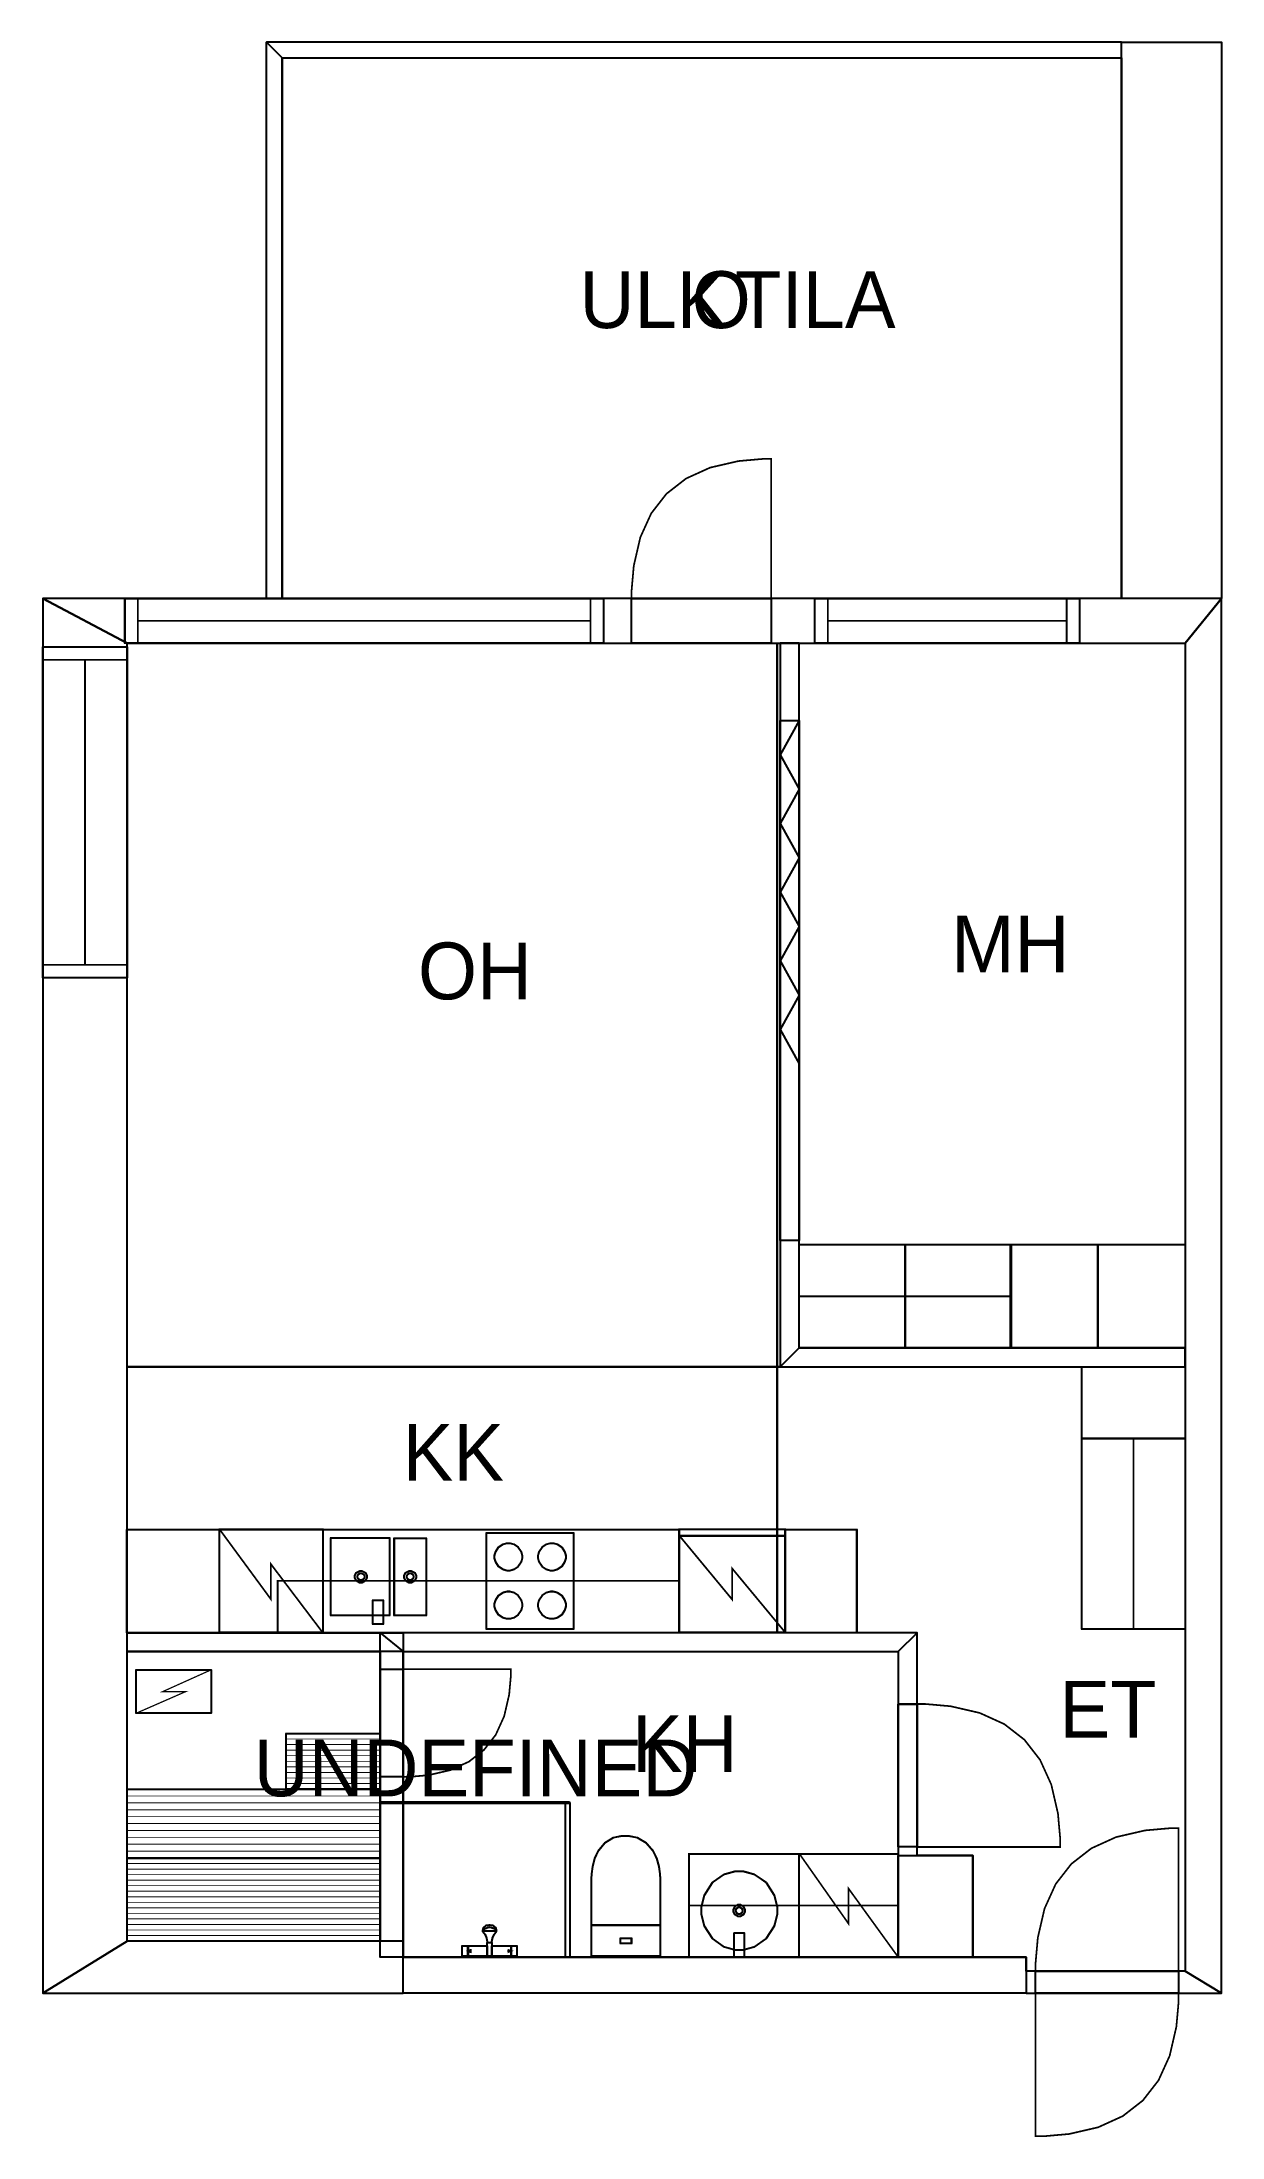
# Model space of a CAD drawing. Extents: x 0.9 to 8.1, y 0 to 12.7.
import ezdxf

# ---------------------------------------------------------------- set-up
doc = ezdxf.new("R2010")
doc.units = 0
doc.layers.get('0').update_dxf_attribs({"linetype": 'CONTINUOUS'})

msp = doc.modelspace()

# ---------------------------------------------------------------- linework, layer by layer
at = {"color": 0}
for points, const_width in [([(7.45503, 12.6686), (2.28603, 12.6686), (2.37978, 12.5748), (7.45503, 12.5748), (7.45503, 12.6686)], 0.00208), ([(2.37978, 12.5748), (2.37978, 9.3049), (2.28603, 9.3049), (2.28603, 12.6686), (2.37978, 12.5748)], 0.00208), ([(2.37978, 12.5748), (7.45503, 12.5748), (7.45503, 9.3049), (2.37978, 9.3049), (2.37978, 12.5748)], 0.00208), ([(7.45503, 12.6686), (8.05919, 12.6686), (8.05919, 9.3049), (7.45503, 9.3049), (7.45503, 12.6686)], 0.00208), ([(4.493, 9.3049), (4.493, 9.35439), (4.50613, 9.50265), (4.54568, 9.67404), (4.6116, 9.81907), (4.70389, 9.93772), (4.82254, 10.03), (4.96756, 10.0959), (5.13889, 10.1355), (5.28717, 10.1486), (5.33664, 10.1486), (5.33664, 9.3049), (4.493, 9.3049)], 0.01042), ([(1.44342, 9.03407), (7.84044, 9.03407), (8.05919, 9.3049), (0.933, 9.3049), (1.44342, 9.03407)], 0.00208), ([(1.44342, 1.18273), (1.44342, 9.03407), (0.933, 9.3049), (0.933, 0.86692), (1.44342, 1.18273)], 0.00208), ([(1.4299, 9.3049), (4.32281, 9.3049), (4.32281, 9.03407), (1.4299, 9.03407), (1.4299, 9.3049)], 0.01042), ([(1.4299, 9.3049), (4.32281, 9.3049), (4.32281, 9.03407), (1.4299, 9.03407), (1.4299, 9.3049)], 0.01042), ([(4.493, 9.3049), (5.33664, 9.3049), (5.33664, 9.03407), (4.493, 9.03407), (4.493, 9.3049)], 0.01042), ([(4.493, 9.3049), (5.33664, 9.3049), (5.33664, 9.03407), (4.493, 9.03407), (4.493, 9.3049)], 0.01042), ([(5.60092, 9.3049), (7.20122, 9.3049), (7.20122, 9.03407), (5.60092, 9.03407), (5.60092, 9.3049)], 0.01042), ([(5.60092, 9.3049), (7.20122, 9.3049), (7.20122, 9.03407), (5.60092, 9.03407), (5.60092, 9.3049)], 0.01042), ([(7.84044, 9.03407), (7.84044, 1.00076), (8.05919, 0.86692), (8.05919, 9.3049), (7.84044, 9.03407)], 0.00208), ([(0.933, 9.01172), (1.44342, 9.01172), (1.44342, 7.0095), (0.933, 7.0095), (0.933, 9.01172)], 0.01042), ([(0.933, 9.01172), (1.44342, 9.01172), (1.44342, 7.0095), (0.933, 7.0095), (0.933, 9.01172)], 0.01042), ([(5.39165, 9.03407), (5.39165, 4.65576), (5.50624, 4.77035), (5.50624, 9.03407), (5.39165, 9.03407)], 0.00208), ([(5.39165, 8.56565), (5.50624, 8.56565), (5.50624, 5.42036), (5.39165, 5.42036), (5.39165, 8.56565)], 0.01042), ([(5.50629, 5.3954), (6.14729, 5.3954), (6.14729, 4.7704), (5.50629, 4.7704), (5.50629, 5.3954)], 0.01042), ([(6.14735, 5.3954), (6.78836, 5.3954), (6.78836, 4.7704), (6.14735, 4.7704), (6.14735, 5.3954)], 0.01042), ([(6.78331, 5.3954), (7.31185, 5.3954), (7.31185, 4.7704), (6.78331, 4.7704), (6.78331, 5.3954)], 0.01042), ([(7.3119, 5.3954), (7.84044, 5.3954), (7.84044, 4.7704), (7.3119, 4.7704), (7.3119, 5.3954)], 0.01042), ([(5.39165, 4.65576), (7.84044, 4.65576), (7.84044, 4.77035), (5.50624, 4.77035), (5.39165, 4.65576)], 0.00208), ([(7.21544, 4.65582), (7.21544, 4.22358), (7.84044, 4.22358), (7.84044, 4.65582), (7.21544, 4.65582)], 0.01042), ([(7.21544, 4.22364), (7.21544, 3.0701), (7.84044, 3.0701), (7.84044, 4.22364), (7.21544, 4.22364)], 0.01042), ([(1.44151, 3.67318), (4.78049, 3.67318), (4.78049, 3.04818), (1.44151, 3.04818), (1.44151, 3.67318)], 0.01042), ([(2.00082, 3.67333), (2.62582, 3.67333), (2.62582, 3.04833), (2.00082, 3.04833), (2.00082, 3.67333)], 0.01042), ([(4.78049, 3.67497), (5.42156, 3.67497), (5.42156, 3.04997), (4.78049, 3.04997), (4.78049, 3.67497)], 0.01068), ([(4.78049, 3.67497), (5.42156, 3.67497), (5.42156, 3.63331), (4.78049, 3.63331), (4.78049, 3.67497)], 0.01068), ([(5.42156, 3.67318), (5.85374, 3.67318), (5.85374, 3.04818), (5.42156, 3.04818), (5.42156, 3.67318)], 0.01042), ([(2.67383, 3.6211), (3.02946, 3.6211), (3.02946, 3.15235), (2.67383, 3.15235), (2.67383, 3.6211)], 0.01042), ([(3.05826, 3.62007), (3.2506, 3.62007), (3.2506, 3.15132), (3.05826, 3.15132), (3.05826, 3.62007)], 0.01042), ([(3.61621, 3.65235), (4.141, 3.65235), (4.141, 3.06901), (3.61621, 3.06901), (3.61621, 3.65235)], 0.01042), ([(3.66461, 3.50651), (3.66461, 3.51465), (3.67111, 3.53896), (3.68896, 3.56543), (3.71544, 3.58333), (3.73981, 3.58985), (3.74794, 3.58985), (3.75603, 3.58985), (3.78033, 3.58333), (3.80686, 3.56543), (3.82471, 3.53896), (3.83128, 3.51465), (3.83128, 3.50651), (3.83128, 3.49843), (3.82471, 3.47412), (3.80686, 3.4476), (3.78033, 3.42974), (3.75603, 3.42318), (3.74794, 3.42318), (3.73981, 3.42318), (3.71544, 3.42974), (3.68896, 3.4476), (3.67111, 3.47412), (3.66461, 3.49843), (3.66461, 3.50651)], 0.01042), ([(3.928, 3.50651), (3.928, 3.51465), (3.93451, 3.53896), (3.95242, 3.56543), (3.97889, 3.58333), (4.00319, 3.58985), (4.01133, 3.58985), (4.01942, 3.58985), (4.04372, 3.58333), (4.07026, 3.56543), (4.08811, 3.53896), (4.09467, 3.51465), (4.09467, 3.50651), (4.09467, 3.49843), (4.08811, 3.47412), (4.07026, 3.4476), (4.04372, 3.42974), (4.01942, 3.42318), (4.01133, 3.42318), (4.00319, 3.42318), (3.97889, 3.42974), (3.95242, 3.4476), (3.93451, 3.47412), (3.928, 3.49843), (3.928, 3.50651)], 0.01042), ([(2.81999, 3.38672), (2.81999, 3.39318), (2.83062, 3.41254), (2.84999, 3.42318), (2.85644, 3.42318), (2.86285, 3.42318), (2.88222, 3.41254), (2.8929, 3.39318), (2.8929, 3.38672), (2.8929, 3.38032), (2.88222, 3.36094), (2.86285, 3.35026), (2.85644, 3.35026), (2.84999, 3.35026), (2.83062, 3.36094), (2.81999, 3.38032), (2.81999, 3.38672)], 0.00833), ([(3.11794, 3.38672), (3.11794, 3.39318), (3.12858, 3.41254), (3.14794, 3.42318), (3.1544, 3.42318), (3.16081, 3.42318), (3.18018, 3.41254), (3.19086, 3.39318), (3.19086, 3.38672), (3.19086, 3.38032), (3.18018, 3.36094), (3.16081, 3.35026), (3.1544, 3.35026), (3.14794, 3.35026), (3.12858, 3.36094), (3.11794, 3.38032), (3.11794, 3.38672)], 0.00833), ([(2.35308, 3.36182), (4.78049, 3.36182), (4.78049, 3.04932), (2.35308, 3.04932), (2.35308, 3.36182)], 0.01042), ([(2.83561, 3.38672), (2.83561, 3.3904), (2.84169, 3.40147), (2.85275, 3.40756), (2.85644, 3.40756), (2.86008, 3.40756), (2.87115, 3.40147), (2.87728, 3.3904), (2.87728, 3.38672), (2.87728, 3.38308), (2.87115, 3.37201), (2.86008, 3.36589), (2.85644, 3.36589), (2.85275, 3.36589), (2.84169, 3.37201), (2.83561, 3.38308), (2.83561, 3.38672)], 0.00833), ([(3.13357, 3.38672), (3.13357, 3.3904), (3.13965, 3.40147), (3.15072, 3.40756), (3.1544, 3.40756), (3.15804, 3.40756), (3.16911, 3.40147), (3.17524, 3.3904), (3.17524, 3.38672), (3.17524, 3.38308), (3.16911, 3.37201), (3.15804, 3.36589), (3.1544, 3.36589), (3.15072, 3.36589), (3.13965, 3.37201), (3.13357, 3.38308), (3.13357, 3.38672)], 0.00833), ([(3.66461, 3.21485), (3.66461, 3.22299), (3.67111, 3.24729), (3.68896, 3.27376), (3.71544, 3.29167), (3.73981, 3.29818), (3.74794, 3.29818), (3.75603, 3.29818), (3.78033, 3.29167), (3.80686, 3.27376), (3.82471, 3.24729), (3.83128, 3.22299), (3.83128, 3.21485), (3.83128, 3.20676), (3.82471, 3.18246), (3.80686, 3.15593), (3.78033, 3.13807), (3.75603, 3.13151), (3.74794, 3.13151), (3.73981, 3.13151), (3.71544, 3.13807), (3.68896, 3.15593), (3.67111, 3.18246), (3.66461, 3.20676), (3.66461, 3.21485)], 0.01042), ([(3.928, 3.21485), (3.928, 3.22299), (3.93451, 3.24729), (3.95242, 3.27376), (3.97889, 3.29167), (4.00319, 3.29818), (4.01133, 3.29818), (4.01942, 3.29818), (4.04372, 3.29167), (4.07026, 3.27376), (4.08811, 3.24729), (4.09467, 3.22299), (4.09467, 3.21485), (4.09467, 3.20676), (4.08811, 3.18246), (4.07026, 3.15593), (4.04372, 3.13807), (4.01942, 3.13151), (4.01133, 3.13151), (4.00319, 3.13151), (3.97889, 3.13807), (3.95242, 3.15593), (3.93451, 3.18246), (3.928, 3.20676), (3.928, 3.21485)], 0.01042), ([(2.9285, 3.24507), (2.991, 3.24507), (2.991, 3.09924), (2.9285, 3.09924), (2.9285, 3.24507)], 0.01042), ([(1.44342, 3.04818), (3.11219, 3.04818), (3.11219, 2.9336), (1.44342, 2.9336), (1.44342, 3.04818)], 0.00208), ([(6.2194, 3.04818), (2.97331, 3.04818), (3.11219, 2.9336), (6.10482, 2.9336), (6.2194, 3.04818)], 0.00208), ([(3.11219, 2.9336), (3.11219, 1.08567), (2.97331, 1.08567), (2.97331, 3.04818), (3.11219, 2.9336)], 0.00208), ([(6.2194, 1.70096), (6.2194, 3.04818), (6.10482, 2.9336), (6.10482, 1.70096), (6.2194, 1.70096)], 0.00208), ([(1.49681, 2.82374), (1.95122, 2.82374), (1.95122, 2.56044), (1.49681, 2.56044), (1.49681, 2.82374)], 0.00757), ([(2.97331, 2.82693), (3.11219, 2.82693), (3.11219, 2.17606), (2.97331, 2.17606), (2.97331, 2.82693)], 0.01042), ([(2.97331, 2.82693), (3.11219, 2.82693), (3.11219, 2.17606), (2.97331, 2.17606), (2.97331, 2.82693)], 0.01042), ([(3.11219, 2.17606), (3.15028, 2.17606), (3.26471, 2.18625), (3.39692, 2.21674), (3.50874, 2.26764), (3.60026, 2.33882), (3.67144, 2.43033), (3.72233, 2.54221), (3.75282, 2.67443), (3.76303, 2.78885), (3.76303, 2.82693), (3.11219, 2.82693), (3.11219, 2.17606)], 0.01042), ([(6.10482, 2.61669), (6.2194, 2.61669), (6.2194, 1.75201), (6.10482, 1.75201), (6.10482, 2.61669)], 0.01042), ([(6.10482, 2.61669), (6.2194, 2.61669), (6.2194, 1.75201), (6.10482, 1.75201), (6.10482, 2.61669)], 0.01042), ([(6.2194, 2.61669), (6.27001, 2.61669), (6.42204, 2.60319), (6.59771, 2.56267), (6.74631, 2.49511), (6.86794, 2.40056), (6.96251, 2.27892), (7.03006, 2.13026), (7.07058, 1.95464), (7.08415, 1.80263), (7.08415, 1.7519), (6.2194, 1.7519), (6.2194, 2.61669)], 0.01042), ([(2.40392, 2.43853), (2.97336, 2.43853), (2.97336, 2.10183), (2.40392, 2.10183), (2.40392, 2.43853)], 0.01042), ([(1.44347, 2.10183), (2.97076, 2.10183), (2.97076, 1.68517), (1.44347, 1.68517), (1.44347, 2.10183)], 0.01042), ([(4.0931, 2.01992), (4.11914, 2.01992), (4.11914, 1.08572), (4.0931, 1.08572), (4.0931, 2.01992)], 0.01042), ([(4.0931, 2.01992), (4.11914, 2.01992), (4.11914, 1.08572), (4.0931, 1.08572), (4.0931, 2.01992)], 0.01042), ([(4.25006, 1.5465), (4.25006, 1.5465), (4.24994, 1.55826), (4.25157, 1.58925), (4.25771, 1.63308), (4.27111, 1.68332), (4.29465, 1.73356), (4.33111, 1.7774), (4.38331, 1.80838), (4.43636, 1.8201), (4.45404, 1.8201), (4.47233, 1.8201), (4.52718, 1.80838), (4.58128, 1.7774), (4.61908, 1.73356), (4.6435, 1.68332), (4.6575, 1.63308), (4.6639, 1.58925), (4.66564, 1.55826), (4.66558, 1.5465), (4.66558, 1.5465), (4.66661, 1.27821), (4.25006, 1.27821), (4.25006, 1.5465)], 0.01042), ([(6.93544, 1.00076), (6.93544, 1.05149), (6.94894, 1.2035), (6.98947, 1.37912), (7.05701, 1.52778), (7.15158, 1.64942), (7.27322, 1.74397), (7.42182, 1.81153), (7.5975, 1.85206), (7.74951, 1.86556), (7.80018, 1.86556), (7.80018, 1.00076), (6.93544, 1.00076)], 0.01042), ([(1.44347, 1.68517), (2.97076, 1.68517), (2.97076, 1.18278), (1.44347, 1.18278), (1.44347, 1.68517)], 0.01042), ([(4.84006, 1.71072), (6.10476, 1.71072), (6.10476, 1.08572), (4.84006, 1.08572), (4.84006, 1.71072)], 0.01042), ([(5.50635, 1.71072), (6.10476, 1.71072), (6.10476, 1.08572), (5.50635, 1.08572), (5.50635, 1.71072)], 0.00997), ([(6.10482, 1.70096), (6.55647, 1.70096), (6.55647, 1.08567), (6.10482, 1.08567), (6.10482, 1.70096)], 0.00208), ([(4.91471, 1.36697), (4.91471, 1.39031), (4.93267, 1.46024), (4.98172, 1.5364), (5.05453, 1.58772), (5.12136, 1.60656), (5.14367, 1.60656), (5.1659, 1.60656), (5.23275, 1.58772), (5.3055, 1.5364), (5.35454, 1.46024), (5.37256, 1.39031), (5.37256, 1.36697), (5.37256, 1.3437), (5.35454, 1.27376), (5.3055, 1.19759), (5.23275, 1.14627), (5.1659, 1.12739), (5.14367, 1.12739), (5.12136, 1.12739), (5.05453, 1.14627), (4.98172, 1.19759), (4.93267, 1.27376), (4.91471, 1.3437), (4.91471, 1.36697)], 0.00995), ([(4.84006, 1.39822), (6.10476, 1.39822), (6.10476, 1.08572), (4.84006, 1.08572), (4.84006, 1.39822)], 0.01042), ([(5.10878, 1.36697), (5.10878, 1.37343), (5.11897, 1.39279), (5.13747, 1.40343), (5.14367, 1.40343), (5.14979, 1.40343), (5.16824, 1.39279), (5.1785, 1.37343), (5.1785, 1.36697), (5.1785, 1.36057), (5.16824, 1.3412), (5.14979, 1.33051), (5.14367, 1.33051), (5.13747, 1.33051), (5.11897, 1.3412), (5.10878, 1.36057), (5.10878, 1.36697)], 0.00995), ([(4.25006, 1.27821), (4.66661, 1.27821), (4.66661, 1.09093), (4.25006, 1.09093), (4.25006, 1.27821)], 0.01042), ([(5.12375, 1.36697), (5.12375, 1.37066), (5.12956, 1.38173), (5.14014, 1.3878), (5.14367, 1.3878), (5.14714, 1.3878), (5.15767, 1.38173), (5.16351, 1.37066), (5.16351, 1.36697), (5.16351, 1.36334), (5.15767, 1.35227), (5.14714, 1.34614), (5.14367, 1.34614), (5.14014, 1.34614), (5.12956, 1.35227), (5.12375, 1.36334), (5.12375, 1.36697)], 0.00995), ([(3.11219, 1.18273), (1.44342, 1.18273), (0.933, 0.86692), (3.11219, 0.86692), (3.11219, 1.18273)], 0.00208), ([(3.46929, 1.15446), (3.50472, 1.15446), (3.50472, 1.09093), (3.46929, 1.09093), (3.46929, 1.15446)], 0.01042), ([(3.50369, 1.15446), (3.62033, 1.15446), (3.62033, 1.09093), (3.50369, 1.09093), (3.50369, 1.15446)], 0.01042), ([(3.64849, 1.09093), (3.62033, 1.09093), (3.62033, 1.17426), (3.62733, 1.17426), (3.64318, 1.17426), (3.64849, 1.17426), (3.64849, 1.15343), (3.64849, 1.10655), (3.64849, 1.09093)], 0.01042), ([(3.64849, 1.15446), (3.76514, 1.15446), (3.76514, 1.09093), (3.64849, 1.09093), (3.64849, 1.15446)], 0.01042), ([(3.76514, 1.15446), (3.79844, 1.15446), (3.79844, 1.09093), (3.76514, 1.09093), (3.76514, 1.15446)], 0.01042), ([(4.42524, 1.20036), (4.49143, 1.20036), (4.49143, 1.16878), (4.42524, 1.16878), (4.42524, 1.20036)], 0.01042), ([(5.11376, 1.23155), (5.1735, 1.23155), (5.1735, 1.08572), (5.11376, 1.08572), (5.11376, 1.23155)], 0.00995), ([(3.11219, 1.08567), (6.87831, 1.08567), (6.87831, 0.86692), (3.11219, 0.86692), (3.11219, 1.08567)], 0.00208), ([(3.50472, 1.12321), (3.50792, 1.12202), (3.51758, 1.11816), (3.52035, 1.11697), (3.52035, 1.11697), (3.52035, 1.11843), (3.52035, 1.12272), (3.52035, 1.12701), (3.52035, 1.12842), (3.52035, 1.12842), (3.51796, 1.12777), (3.50797, 1.1244), (3.50472, 1.12321)], 0.01042), ([(3.76514, 1.12321), (3.76188, 1.12202), (3.75222, 1.11816), (3.74951, 1.11697), (3.74951, 1.11697), (3.74951, 1.11843), (3.74951, 1.12272), (3.74951, 1.12701), (3.74951, 1.12842), (3.74951, 1.12842), (3.75185, 1.12777), (3.76183, 1.1244), (3.76514, 1.12321)], 0.01042), ([(7.84044, 1.00076), (6.87831, 1.00076), (6.87831, 0.86692), (8.05919, 0.86692), (7.84044, 1.00076)], 0.00208), ([(6.93544, 1.00076), (7.80013, 1.00076), (7.80013, 0.86692), (6.93544, 0.86692), (6.93544, 1.00076)], 0.01042), ([(6.93544, 1.00076), (7.80013, 1.00076), (7.80013, 0.86692), (6.93544, 0.86692), (6.93544, 1.00076)], 0.01042), ([(7.80013, 0.86692), (7.80013, 0.81624), (7.78657, 0.66422), (7.74604, 0.48861), (7.6785, 0.33995), (7.58388, 0.21832), (7.46229, 0.12375), (7.31364, 0.05621), (7.13797, 0.01568), (6.98594, 0.00212), (6.93533, 0.00212), (6.93533, 0.86692), (7.80013, 0.86692)], 0.01042)]:
    msp.add_lwpolyline(points, close=True, dxfattribs=dict(at, const_width=const_width))
at = {"color": 7}
for points in [[(7.45503, 12.6686), (2.28603, 12.6686), (2.37978, 12.5748), (7.45503, 12.5748), (7.45503, 12.6686)], [(2.37978, 12.5748), (2.37978, 9.3049), (2.28603, 9.3049), (2.28603, 12.6686), (2.37978, 12.5748)], [(2.37978, 12.5748), (7.45503, 12.5748), (7.45503, 9.3049), (2.37978, 9.3049), (2.37978, 12.5748)], [(1.4299, 9.3049), (4.32281, 9.3049), (4.32281, 9.03407), (1.4299, 9.03407), (1.4299, 9.3049)], [(1.4299, 9.3049), (4.32281, 9.3049), (4.32281, 9.03407), (1.4299, 9.03407), (1.4299, 9.3049)], [(4.493, 9.3049), (5.33664, 9.3049), (5.33664, 9.03407), (4.493, 9.03407), (4.493, 9.3049)], [(4.493, 9.3049), (5.33664, 9.3049), (5.33664, 9.03407), (4.493, 9.03407), (4.493, 9.3049)], [(5.60092, 9.3049), (7.20122, 9.3049), (7.20122, 9.03407), (5.60092, 9.03407), (5.60092, 9.3049)], [(5.60092, 9.3049), (7.20122, 9.3049), (7.20122, 9.03407), (5.60092, 9.03407), (5.60092, 9.3049)], [(0.933, 9.01172), (1.44342, 9.01172), (1.44342, 7.0095), (0.933, 7.0095), (0.933, 9.01172)], [(0.933, 9.01172), (1.44342, 9.01172), (1.44342, 7.0095), (0.933, 7.0095), (0.933, 9.01172)], [(1.44342, 9.03407), (5.37261, 9.03407), (5.37261, 4.65576), (1.44342, 4.65576), (1.44342, 9.03407)], [(7.84044, 4.77035), (5.50624, 4.77035), (5.50624, 9.03407), (5.39165, 9.03407), (5.39165, 4.65576), (5.37261, 4.65576), (5.37261, 9.03407), (7.84044, 9.03407), (7.84044, 4.77035)], [(5.39165, 8.56565), (5.50624, 8.56565), (5.50624, 5.42036), (5.39165, 5.42036), (5.39165, 8.56565)], [(5.39165, 8.56565), (5.50624, 8.56565), (5.50624, 5.42036), (5.39165, 5.42036), (5.39165, 8.56565)], [(5.50624, 8.56565), (5.39165, 8.35807), (5.50624, 8.15044), (5.39165, 7.94288), (5.50624, 7.73525), (5.39165, 7.52761), (5.50624, 7.32015), (5.39165, 7.11253), (5.50624, 6.90494), (5.39165, 6.69732), (5.50624, 6.48975)], [(5.50629, 5.3954), (6.14729, 5.3954), (6.14729, 4.7704), (5.50629, 4.7704), (5.50629, 5.3954)], [(6.14735, 5.3954), (6.78836, 5.3954), (6.78836, 4.7704), (6.14735, 4.7704), (6.14735, 5.3954)], [(6.78331, 5.3954), (7.31185, 5.3954), (7.31185, 4.7704), (6.78331, 4.7704), (6.78331, 5.3954)], [(7.3119, 5.3954), (7.84044, 5.3954), (7.84044, 4.7704), (7.3119, 4.7704), (7.3119, 5.3954)], [(1.44342, 4.65576), (5.37261, 4.65576), (5.37261, 3.04818), (1.44342, 3.04818), (1.44342, 4.65576)], [(7.84044, 4.65576), (7.84044, 1.00076), (6.87831, 1.00076), (6.87831, 1.08567), (6.55647, 1.08567), (6.55647, 1.70096), (6.2194, 1.70096), (6.2194, 3.04818), (5.37261, 3.04818), (5.37261, 4.65576), (7.84044, 4.65576)], [(7.21544, 4.65582), (7.84044, 4.65582), (7.84044, 4.22358), (7.21544, 4.22358), (7.21544, 4.65582)], [(7.21544, 4.22364), (7.84044, 4.22364), (7.84044, 3.0701), (7.21544, 3.0701), (7.21544, 4.22364)], [(1.44151, 3.67318), (4.78049, 3.67318), (4.78049, 3.04818), (1.44151, 3.04818), (1.44151, 3.67318)], [(2.00082, 3.67333), (2.62582, 3.67333), (2.62582, 3.04833), (2.00082, 3.04833), (2.00082, 3.67333)], [(2.67383, 3.6211), (3.02946, 3.6211), (3.02946, 3.15235), (2.67383, 3.15235), (2.67383, 3.6211)], [(3.05826, 3.62007), (3.2506, 3.62007), (3.2506, 3.15132), (3.05826, 3.15132), (3.05826, 3.62007)], [(3.61621, 3.65235), (4.141, 3.65235), (4.141, 3.06901), (3.61621, 3.06901), (3.61621, 3.65235)], [(3.66461, 3.50651), (3.66461, 3.51465), (3.67111, 3.53896), (3.68896, 3.56543), (3.71544, 3.58333), (3.73981, 3.58985), (3.74794, 3.58985), (3.75603, 3.58985), (3.78033, 3.58333), (3.80686, 3.56543), (3.82471, 3.53896), (3.83128, 3.51465), (3.83128, 3.50651), (3.83128, 3.49843), (3.82471, 3.47412), (3.80686, 3.4476), (3.78033, 3.42974), (3.75603, 3.42318), (3.74794, 3.42318), (3.73981, 3.42318), (3.71544, 3.42974), (3.68896, 3.4476), (3.67111, 3.47412), (3.66461, 3.49843), (3.66461, 3.50651)], [(3.928, 3.50651), (3.928, 3.51465), (3.93451, 3.53896), (3.95242, 3.56543), (3.97889, 3.58333), (4.00319, 3.58985), (4.01133, 3.58985), (4.01942, 3.58985), (4.04372, 3.58333), (4.07026, 3.56543), (4.08811, 3.53896), (4.09467, 3.51465), (4.09467, 3.50651), (4.09467, 3.49843), (4.08811, 3.47412), (4.07026, 3.4476), (4.04372, 3.42974), (4.01942, 3.42318), (4.01133, 3.42318), (4.00319, 3.42318), (3.97889, 3.42974), (3.95242, 3.4476), (3.93451, 3.47412), (3.928, 3.49843), (3.928, 3.50651)], [(4.78049, 3.67497), (5.42156, 3.67497), (5.42156, 3.04997), (4.78049, 3.04997), (4.78049, 3.67497)], [(4.78049, 3.67497), (5.42156, 3.67497), (5.42156, 3.63331), (4.78049, 3.63331), (4.78049, 3.67497)], [(5.42156, 3.67318), (5.85374, 3.67318), (5.85374, 3.04818), (5.42156, 3.04818), (5.42156, 3.67318)], [(2.81999, 3.38672), (2.81999, 3.39318), (2.83062, 3.41254), (2.84999, 3.42318), (2.85644, 3.42318), (2.86285, 3.42318), (2.88222, 3.41254), (2.8929, 3.39318), (2.8929, 3.38672), (2.8929, 3.38032), (2.88222, 3.36094), (2.86285, 3.35026), (2.85644, 3.35026), (2.84999, 3.35026), (2.83062, 3.36094), (2.81999, 3.38032), (2.81999, 3.38672)], [(3.11794, 3.38672), (3.11794, 3.39318), (3.12858, 3.41254), (3.14794, 3.42318), (3.1544, 3.42318), (3.16081, 3.42318), (3.18018, 3.41254), (3.19086, 3.39318), (3.19086, 3.38672), (3.19086, 3.38032), (3.18018, 3.36094), (3.16081, 3.35026), (3.1544, 3.35026), (3.14794, 3.35026), (3.12858, 3.36094), (3.11794, 3.38032), (3.11794, 3.38672)], [(2.83561, 3.38672), (2.83561, 3.3904), (2.84169, 3.40147), (2.85275, 3.40756), (2.85644, 3.40756), (2.86008, 3.40756), (2.87115, 3.40147), (2.87728, 3.3904), (2.87728, 3.38672), (2.87728, 3.38308), (2.87115, 3.37201), (2.86008, 3.36589), (2.85644, 3.36589), (2.85275, 3.36589), (2.84169, 3.37201), (2.83561, 3.38308), (2.83561, 3.38672)], [(3.13357, 3.38672), (3.13357, 3.3904), (3.13965, 3.40147), (3.15072, 3.40756), (3.1544, 3.40756), (3.15804, 3.40756), (3.16911, 3.40147), (3.17524, 3.3904), (3.17524, 3.38672), (3.17524, 3.38308), (3.16911, 3.37201), (3.15804, 3.36589), (3.1544, 3.36589), (3.15072, 3.36589), (3.13965, 3.37201), (3.13357, 3.38308), (3.13357, 3.38672)], [(3.66461, 3.21485), (3.66461, 3.22299), (3.67111, 3.24729), (3.68896, 3.27376), (3.71544, 3.29167), (3.73981, 3.29818), (3.74794, 3.29818), (3.75603, 3.29818), (3.78033, 3.29167), (3.80686, 3.27376), (3.82471, 3.24729), (3.83128, 3.22299), (3.83128, 3.21485), (3.83128, 3.20676), (3.82471, 3.18246), (3.80686, 3.15593), (3.78033, 3.13807), (3.75603, 3.13151), (3.74794, 3.13151), (3.73981, 3.13151), (3.71544, 3.13807), (3.68896, 3.15593), (3.67111, 3.18246), (3.66461, 3.20676), (3.66461, 3.21485)], [(3.928, 3.21485), (3.928, 3.22299), (3.93451, 3.24729), (3.95242, 3.27376), (3.97889, 3.29167), (4.00319, 3.29818), (4.01133, 3.29818), (4.01942, 3.29818), (4.04372, 3.29167), (4.07026, 3.27376), (4.08811, 3.24729), (4.09467, 3.22299), (4.09467, 3.21485), (4.09467, 3.20676), (4.08811, 3.18246), (4.07026, 3.15593), (4.04372, 3.13807), (4.01942, 3.13151), (4.01133, 3.13151), (4.00319, 3.13151), (3.97889, 3.13807), (3.95242, 3.15593), (3.93451, 3.18246), (3.928, 3.20676), (3.928, 3.21485)], [(2.9285, 3.24507), (2.991, 3.24507), (2.991, 3.09924), (2.9285, 3.09924), (2.9285, 3.24507)], [(1.44342, 2.9336), (2.97331, 2.9336), (2.97331, 1.18273), (1.44342, 1.18273), (1.44342, 2.9336)], [(3.11219, 2.9336), (6.10482, 2.9336), (6.10482, 1.08567), (3.11219, 1.08567), (3.11219, 2.9336)], [(1.49681, 2.82374), (1.95122, 2.82374), (1.95122, 2.56044), (1.49681, 2.56044), (1.49681, 2.82374)], [(2.97331, 2.82693), (3.11219, 2.82693), (3.11219, 2.17606), (2.97331, 2.17606), (2.97331, 2.82693)], [(2.97331, 2.82693), (3.11219, 2.82693), (3.11219, 2.17606), (2.97331, 2.17606), (2.97331, 2.82693)], [(6.10482, 2.61669), (6.2194, 2.61669), (6.2194, 1.75201), (6.10482, 1.75201), (6.10482, 2.61669)], [(6.10482, 2.61669), (6.2194, 2.61669), (6.2194, 1.75201), (6.10482, 1.75201), (6.10482, 2.61669)], [(2.40392, 2.43853), (2.97336, 2.43853), (2.97336, 2.10183), (2.40392, 2.10183), (2.40392, 2.43853)], [(1.44347, 2.10183), (2.97076, 2.10183), (2.97076, 1.68517), (1.44347, 1.68517), (1.44347, 2.10183)], [(4.0931, 2.01992), (4.11914, 2.01992), (4.11914, 1.08572), (4.0931, 1.08572), (4.0931, 2.01992)], [(4.0931, 2.01992), (4.11914, 2.01992), (4.11914, 1.08572), (4.0931, 1.08572), (4.0931, 2.01992)], [(4.25006, 1.5465), (4.25006, 1.5465), (4.24994, 1.55826), (4.25157, 1.58925), (4.25771, 1.63308), (4.27111, 1.68332), (4.29465, 1.73356), (4.33111, 1.7774), (4.38331, 1.80838), (4.43636, 1.8201), (4.45404, 1.8201), (4.47233, 1.8201), (4.52718, 1.80838), (4.58128, 1.7774), (4.61908, 1.73356), (4.6435, 1.68332), (4.6575, 1.63308), (4.6639, 1.58925), (4.66564, 1.55826), (4.66558, 1.5465), (4.66558, 1.5465), (4.66661, 1.27821), (4.25006, 1.27821), (4.25006, 1.5465)], [(1.44347, 1.68517), (2.97076, 1.68517), (2.97076, 1.18278), (1.44347, 1.18278), (1.44347, 1.68517)], [(4.84006, 1.71072), (6.10476, 1.71072), (6.10476, 1.08572), (4.84006, 1.08572), (4.84006, 1.71072)], [(5.50635, 1.71072), (6.10476, 1.71072), (6.10476, 1.08572), (5.50635, 1.08572), (5.50635, 1.71072)], [(4.91471, 1.36697), (4.91471, 1.39031), (4.93267, 1.46024), (4.98172, 1.5364), (5.05453, 1.58772), (5.12136, 1.60656), (5.14367, 1.60656), (5.1659, 1.60656), (5.23275, 1.58772), (5.3055, 1.5364), (5.35454, 1.46024), (5.37256, 1.39031), (5.37256, 1.36697), (5.37256, 1.3437), (5.35454, 1.27376), (5.3055, 1.19759), (5.23275, 1.14627), (5.1659, 1.12739), (5.14367, 1.12739), (5.12136, 1.12739), (5.05453, 1.14627), (4.98172, 1.19759), (4.93267, 1.27376), (4.91471, 1.3437), (4.91471, 1.36697)], [(5.10878, 1.36697), (5.10878, 1.37343), (5.11897, 1.39279), (5.13747, 1.40343), (5.14367, 1.40343), (5.14979, 1.40343), (5.16824, 1.39279), (5.1785, 1.37343), (5.1785, 1.36697), (5.1785, 1.36057), (5.16824, 1.3412), (5.14979, 1.33051), (5.14367, 1.33051), (5.13747, 1.33051), (5.11897, 1.3412), (5.10878, 1.36057), (5.10878, 1.36697)], [(3.64849, 1.17426), (3.64849, 1.18061), (3.65207, 1.19954), (3.662, 1.22195), (3.66515, 1.22635), (3.66618, 1.22792), (3.67632, 1.24251), (3.6766, 1.24403), (3.67708, 1.24691), (3.6729, 1.26346), (3.65625, 1.27631), (3.65056, 1.27734), (3.64925, 1.27762), (3.63769, 1.27843), (3.6339, 1.27843), (3.63493, 1.27843), (3.63075, 1.27843), (3.61957, 1.27762), (3.61828, 1.27734), (3.61253, 1.27631), (3.59581, 1.26346), (3.59169, 1.24691), (3.59224, 1.24403), (3.59244, 1.24251), (3.6026, 1.22792), (3.60368, 1.22635), (3.60678, 1.22195), (3.61664, 1.19954), (3.62033, 1.18061), (3.62033, 1.17426)], [(4.25006, 1.27821), (4.66661, 1.27821), (4.66661, 1.09093), (4.25006, 1.09093), (4.25006, 1.27821)], [(5.12375, 1.36697), (5.12375, 1.37066), (5.12956, 1.38173), (5.14014, 1.3878), (5.14367, 1.3878), (5.14714, 1.3878), (5.15767, 1.38173), (5.16351, 1.37066), (5.16351, 1.36697), (5.16351, 1.36334), (5.15767, 1.35227), (5.14714, 1.34614), (5.14367, 1.34614), (5.14014, 1.34614), (5.12956, 1.35227), (5.12375, 1.36334), (5.12375, 1.36697)], [(3.46929, 1.15446), (3.50472, 1.15446), (3.50472, 1.09093), (3.46929, 1.09093), (3.46929, 1.15446)], [(3.50369, 1.15446), (3.62033, 1.15446), (3.62033, 1.09093), (3.50369, 1.09093), (3.50369, 1.15446)], [(3.6766, 1.24506), (3.67632, 1.24561), (3.6645, 1.25581), (3.64074, 1.26487), (3.63286, 1.26487), (3.62657, 1.26465), (3.60389, 1.25537), (3.59272, 1.24561), (3.59224, 1.24506)], [(3.64849, 1.09093), (3.62033, 1.09093), (3.62033, 1.17426), (3.62733, 1.17426), (3.64318, 1.17426), (3.64849, 1.17426), (3.64849, 1.15343), (3.64849, 1.10655), (3.64849, 1.09093)], [(3.64849, 1.15446), (3.76514, 1.15446), (3.76514, 1.09093), (3.64849, 1.09093), (3.64849, 1.15446)], [(3.76514, 1.15446), (3.79844, 1.15446), (3.79844, 1.09093), (3.76514, 1.09093), (3.76514, 1.15446)], [(4.42524, 1.20036), (4.49143, 1.20036), (4.49143, 1.16878), (4.42524, 1.16878), (4.42524, 1.20036)], [(5.11376, 1.23155), (5.1735, 1.23155), (5.1735, 1.08572), (5.11376, 1.08572), (5.11376, 1.23155)], [(3.50472, 1.12321), (3.50792, 1.12202), (3.51758, 1.11816), (3.52035, 1.11697), (3.52035, 1.11697), (3.52035, 1.11843), (3.52035, 1.12272), (3.52035, 1.12701), (3.52035, 1.12842), (3.52035, 1.12842), (3.51796, 1.12777), (3.50797, 1.1244), (3.50472, 1.12321)], [(3.76514, 1.12321), (3.76188, 1.12202), (3.75222, 1.11816), (3.74951, 1.11697), (3.74951, 1.11697), (3.74951, 1.11843), (3.74951, 1.12272), (3.74951, 1.12701), (3.74951, 1.12842), (3.74951, 1.12842), (3.75185, 1.12777), (3.76183, 1.1244), (3.76514, 1.12321)], [(6.93544, 1.00076), (7.80013, 1.00076), (7.80013, 0.86692), (6.93544, 0.86692), (6.93544, 1.00076)], [(6.93544, 1.00076), (7.80013, 1.00076), (7.80013, 0.86692), (6.93544, 0.86692), (6.93544, 1.00076)]]:
    msp.add_lwpolyline(points, close=True, dxfattribs=at)
at = {"color": 0}
for points in [[(7.45503, 12.6686), (8.05919, 12.6686), (8.05919, 9.3049), (7.45503, 9.3049), (7.45503, 12.6686)], [(1.44342, 9.03407), (7.84044, 9.03407), (8.05919, 9.3049), (0.933, 9.3049), (1.44342, 9.03407)], [(1.44342, 1.18273), (1.44342, 9.03407), (0.933, 9.3049), (0.933, 0.86692), (1.44342, 1.18273)], [(7.84044, 9.03407), (7.84044, 1.00076), (8.05919, 0.86692), (8.05919, 9.3049), (7.84044, 9.03407)], [(5.39165, 9.03407), (5.39165, 4.65576), (5.50624, 4.77035), (5.50624, 9.03407), (5.39165, 9.03407)], [(5.39165, 4.65576), (7.84044, 4.65576), (7.84044, 4.77035), (5.50624, 4.77035), (5.39165, 4.65576)], [(1.44342, 3.04818), (3.11219, 3.04818), (3.11219, 2.9336), (1.44342, 2.9336), (1.44342, 3.04818)], [(6.2194, 3.04818), (2.97331, 3.04818), (3.11219, 2.9336), (6.10482, 2.9336), (6.2194, 3.04818)], [(3.11219, 2.9336), (3.11219, 1.08567), (2.97331, 1.08567), (2.97331, 3.04818), (3.11219, 2.9336)], [(6.2194, 1.70096), (6.2194, 3.04818), (6.10482, 2.9336), (6.10482, 1.70096), (6.2194, 1.70096)], [(6.10482, 1.70096), (6.55647, 1.70096), (6.55647, 1.08567), (6.10482, 1.08567), (6.10482, 1.70096)], [(3.11219, 1.18273), (1.44342, 1.18273), (0.933, 0.86692), (3.11219, 0.86692), (3.11219, 1.18273)], [(3.11219, 1.08567), (6.87831, 1.08567), (6.87831, 0.86692), (3.11219, 0.86692), (3.11219, 1.08567)], [(7.84044, 1.00076), (6.87831, 1.00076), (6.87831, 0.86692), (8.05919, 0.86692), (7.84044, 1.00076)]]:
    msp.add_lwpolyline(points, close=True, dxfattribs=at)
for points, const_width in [([(1.50808, 9.03407), (1.50808, 9.3049)], 0.01042), ([(4.24474, 9.03407), (4.24474, 9.3049)], 0.01042), ([(5.6791, 9.03407), (5.6791, 9.3049)], 0.01042), ([(7.12315, 9.03407), (7.12315, 9.3049)], 0.01042), ([(1.50808, 9.16949), (4.24474, 9.16949)], 0.01042), ([(5.6791, 9.16949), (7.12315, 9.16949)], 0.01042), ([(1.44347, 8.9336), (0.93305, 8.9336)], 0.01042), ([(1.18826, 7.08762), (1.18826, 8.9336)], 0.01042), ([(5.50624, 8.56565), (5.39165, 8.35807), (5.50624, 8.15044), (5.39165, 7.94288), (5.50624, 7.73525), (5.39165, 7.52761), (5.50624, 7.32015), (5.39165, 7.11253), (5.50624, 6.90494), (5.39165, 6.69732), (5.50624, 6.48975)], 0.01042), ([(1.44347, 7.08762), (0.93305, 7.08762)], 0.01042), ([(2.62582, 3.04833), (2.31222, 3.46289), (2.31222, 3.25043), (2.00185, 3.67333)], 0.01042), ([(5.42156, 3.04997), (5.10101, 3.43642), (5.10101, 3.24892), (4.78049, 3.63639)], 0.01068), ([(1.49681, 2.56044), (1.79747, 2.69206), (1.65886, 2.69206), (1.95122, 2.82374)], 0.00757), ([(4.11914, 2.01992), (2.97331, 2.01992)], 0.01875), ([(6.10476, 1.08572), (5.80458, 1.50028), (5.80458, 1.28776), (5.50738, 1.71072)], 0.00997), ([(3.64849, 1.17426), (3.64849, 1.18061), (3.65207, 1.19954), (3.662, 1.22195), (3.66515, 1.22635), (3.66618, 1.22792), (3.67632, 1.24251), (3.6766, 1.24403), (3.67708, 1.24691), (3.6729, 1.26346), (3.65625, 1.27631), (3.65056, 1.27734), (3.64925, 1.27762), (3.63769, 1.27843), (3.6339, 1.27843), (3.63493, 1.27843), (3.63075, 1.27843), (3.61957, 1.27762), (3.61828, 1.27734), (3.61253, 1.27631), (3.59581, 1.26346), (3.59169, 1.24691), (3.59224, 1.24403), (3.59244, 1.24251), (3.6026, 1.22792), (3.60368, 1.22635), (3.60678, 1.22195), (3.61664, 1.19954), (3.62033, 1.18061), (3.62033, 1.17426)], 0.01042), ([(3.6766, 1.24506), (3.67632, 1.24561), (3.6645, 1.25581), (3.64074, 1.26487), (3.63286, 1.26487), (3.62657, 1.26465), (3.60389, 1.25537), (3.59272, 1.24561), (3.59224, 1.24506)], 0.01042)]:
    msp.add_lwpolyline(points, dxfattribs=dict(at, const_width=const_width))
at = {"color": 7}
for points, const_width in [([(1.44342, 9.03407), (5.37261, 9.03407), (5.37261, 4.65576), (1.44342, 4.65576), (1.44342, 9.03407)], 0.00208), ([(7.84044, 4.77035), (5.50624, 4.77035), (5.50624, 9.03407), (5.39165, 9.03407), (5.39165, 4.65576), (5.37261, 4.65576), (5.37261, 9.03407), (7.84044, 9.03407), (7.84044, 4.77035)], 0.00208), ([(5.39165, 8.56565), (5.50624, 8.56565), (5.50624, 5.42036), (5.39165, 5.42036), (5.39165, 8.56565)], 0.01042), ([(1.44342, 4.65576), (5.37261, 4.65576), (5.37261, 3.04818), (1.44342, 3.04818), (1.44342, 4.65576)], 0.00208), ([(7.84044, 4.65576), (7.84044, 1.00076), (6.87831, 1.00076), (6.87831, 1.08567), (6.55647, 1.08567), (6.55647, 1.70096), (6.2194, 1.70096), (6.2194, 3.04818), (5.37261, 3.04818), (5.37261, 4.65576), (7.84044, 4.65576)], 0.00208), ([(1.44342, 2.9336), (2.97331, 2.9336), (2.97331, 1.18273), (1.44342, 1.18273), (1.44342, 2.9336)], 0.00208), ([(3.11219, 2.9336), (6.10482, 2.9336), (6.10482, 1.08567), (3.11219, 1.08567), (3.11219, 2.9336)], 0.00208)]:
    msp.add_lwpolyline(points, close=True, dxfattribs=dict(at, const_width=const_width))
at = {"color": 253}
for points, const_width in [([(6.14729, 5.0829), (5.50624, 5.0829)], 0.01042), ([(6.78836, 5.0829), (6.14729, 5.0829)], 0.01042), ([(7.52794, 4.22364), (7.52794, 3.07004)], 0.01042), ([(2.97336, 2.40489), (2.40392, 2.40489)], 0.00521), ([(2.97336, 2.37121), (2.40392, 2.37121)], 0.00521), ([(2.97336, 2.33757), (2.40392, 2.33757)], 0.00521), ([(2.97336, 2.30387), (2.40392, 2.30387)], 0.00521), ([(2.97336, 2.27024), (2.40392, 2.27024)], 0.00521), ([(2.97336, 2.23654), (2.40392, 2.23654)], 0.00521), ([(2.97336, 2.20285), (2.40392, 2.20285)], 0.00521), ([(2.97336, 2.16922), (2.40392, 2.16922)], 0.00521), ([(2.97076, 2.06017), (1.44347, 2.06017)], 0.00521), ([(2.97336, 2.13553), (2.40392, 2.13553)], 0.00521), ([(2.97076, 2.0185), (1.44347, 2.0185)], 0.00521), ([(2.97076, 1.97683), (1.44347, 1.97683)], 0.00521), ([(2.97076, 1.93517), (1.44347, 1.93517)], 0.00521), ([(2.97076, 1.8935), (1.44347, 1.8935)], 0.00521), ([(2.97076, 1.85183), (1.44347, 1.85183)], 0.00521), ([(2.97076, 1.81017), (1.44347, 1.81017)], 0.00521), ([(2.97076, 1.7685), (1.44347, 1.7685)], 0.00521), ([(2.97076, 1.72683), (1.44347, 1.72683)], 0.00521), ([(2.97076, 1.65169), (1.44347, 1.65169)], 0.00521), ([(2.97076, 1.61822), (1.44347, 1.61822)], 0.00521), ([(2.97076, 1.58469), (1.44347, 1.58469)], 0.00521), ([(2.97076, 1.55122), (1.44347, 1.55122)], 0.00521), ([(2.97076, 1.51774), (1.44347, 1.51774)], 0.00521), ([(2.97076, 1.48421), (1.44347, 1.48421)], 0.00521), ([(2.97076, 1.45074), (1.44347, 1.45074)], 0.00521), ([(2.97076, 1.41726), (1.44347, 1.41726)], 0.00521), ([(2.97076, 1.38373), (1.44347, 1.38373)], 0.00521), ([(2.97076, 1.35026), (1.44347, 1.35026)], 0.00521), ([(2.97076, 1.31679), (1.44347, 1.31679)], 0.00521), ([(2.97076, 1.28326), (1.44347, 1.28326)], 0.00521), ([(2.97076, 1.24978), (1.44347, 1.24978)], 0.00521), ([(2.97076, 1.21631), (1.44347, 1.21631)], 0.00521)]:
    msp.add_lwpolyline(points, dxfattribs=dict(at, const_width=const_width))

# ---------------------------------------------------------------- texts
at = {"color": 0}
for s, p in [('ULK', (4.1786, 10.9399)), ('O', (4.85621, 10.9399)), ('TILA', (5.11853, 10.9399)), ('MH', (6.42507, 7.04251)), ('OH', (3.20128, 6.8794)), ('KK', (3.10874, 3.96685)), ('ET', (7.07949, 2.41314)), ('KH', (4.49561, 2.2049)), ('UNDEFINED', (2.20843, 2.05819))]:
    msp.add_text(s, height=0.34375, dxfattribs=at).set_placement(p)

doc.saveas('drawing.dxf')
